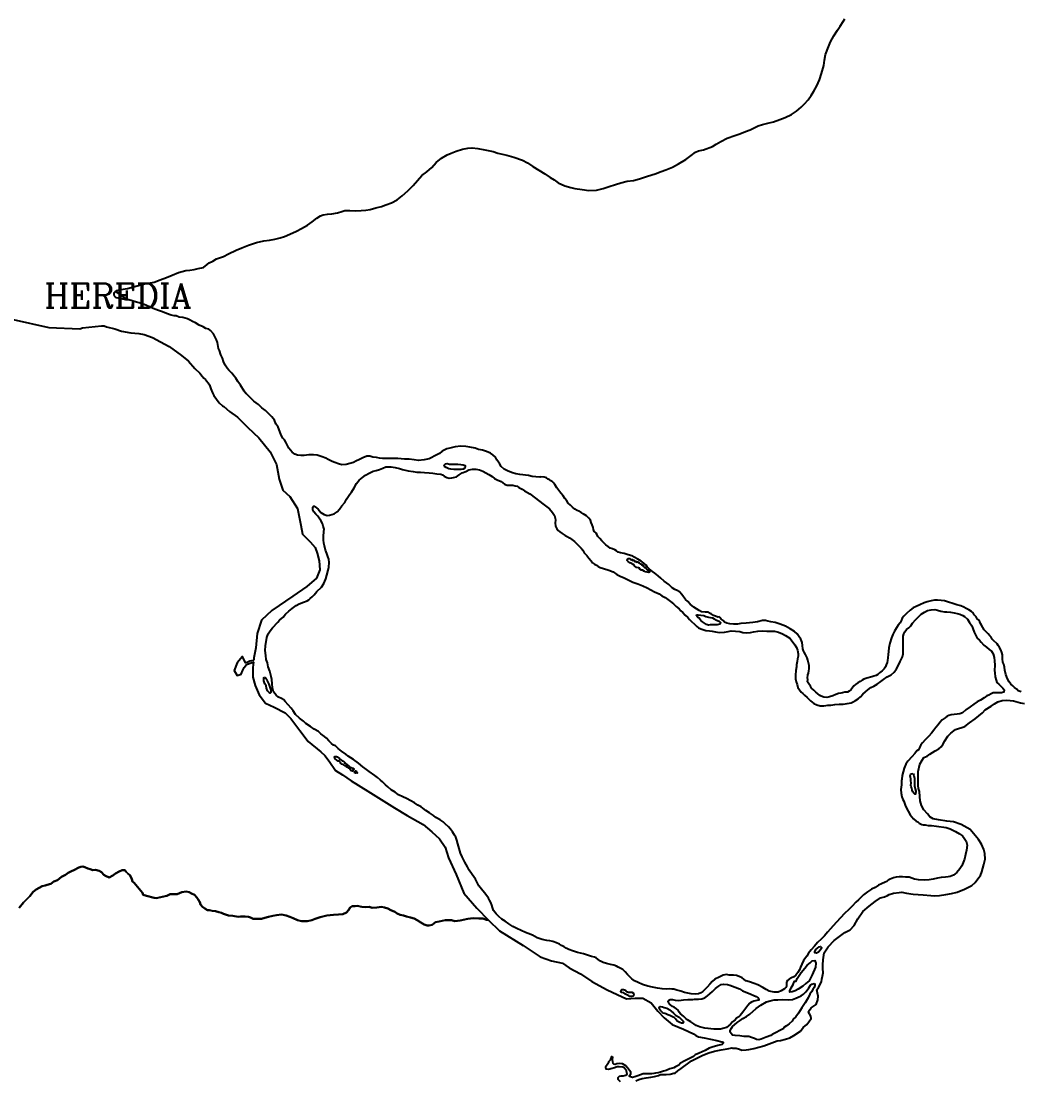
# Model space of a CAD drawing. Extents: x 283583 to 658922, y 889284 to 1241133.
# Drawn here: x 524880 to 539245, y 1180037 to 1195258 of the extents above; entities that cross this region are included whole.
import ezdxf
from ezdxf.enums import TextEntityAlignment as Align

# ---------------------------------------------------------------- set-up
doc = ezdxf.new("R2010")
doc.units = 0
doc.header["$MEASUREMENT"] = 0
for name, color, linetype in [('HEREDIA', 7, 'Continuous'), ('LIMON', 7, 'Continuous'), ('NPROVINCIA', 40, 'Continuous')]:
    doc.layers.add(name, color=color, linetype=linetype)
doc.styles.add('COMPLEX', font='COMPLEX', dxfattribs={"height": 0.2})

msp = doc.modelspace()

# ---------------------------------------------------------------- linework, layer by layer
at = {"layer": 'HEREDIA', "color": 241}
msp.add_lwpolyline([(526403, 1191256), (526386, 1191256), (526340, 1191263), (526297, 1191273), (526252, 1191283), (526235, 1191296), (526222, 1191309), (526216, 1191328), (526216, 1191345), (526219, 1191362), (526233, 1191372), (526240, 1191373)], close=True, dxfattribs=at)
msp.add_lwpolyline([(524766, 1190972), (525280, 1190856), (525721, 1190839), (525760, 1190851), (526034, 1190884), (526072, 1190882), (526104, 1190868), (526225, 1190839), (526324, 1190805), (526454, 1190783), (526571, 1190770), (526646, 1190757), (526767, 1190714), (526881, 1190652), (527008, 1190587), (527186, 1190456), (527285, 1190374), (527377, 1190270), (527448, 1190201), (527481, 1190159), (527503, 1190131), (527527, 1190111), (527545, 1190092), (527566, 1190064), (527585, 1190035), (527605, 1189979), (527629, 1189919), (527650, 1189881), (527686, 1189829), (527725, 1189774), (527771, 1189734), (527792, 1189724), (527872, 1189651), (527991, 1189569), (528137, 1189422), (528293, 1189275), (528458, 1189073), (528549, 1188890), (528586, 1188679), (528640, 1188523), (528741, 1188431), (528851, 1188257), (528897, 1188019), (528924, 1187890), (529034, 1187780), (529107, 1187697), (529135, 1187615), (529162, 1187505), (529171, 1187377), (529125, 1187257), (528987, 1187138), (528786, 1187001), (528483, 1186791), (528336, 1186653), (528272, 1186461), (528253, 1186259), (528225, 1186112), (528222, 1186083), (528212, 1186075), (528168, 1186065), (528127, 1186047), (528105, 1186041), (528063, 1186131), (527984, 1186040), (527941, 1185932), (527983, 1185860), (528042, 1185879), (528066, 1185938), (528086, 1185973), (528119, 1186018), (528200, 1186047), (528217, 1186051), (528207, 1185975), (528207, 1185837), (528243, 1185718), (528298, 1185581), (528390, 1185461), (528518, 1185406), (528674, 1185324), (528756, 1185241), (528884, 1185067), (529003, 1184911), (529187, 1184764), (529245, 1184710), (529306, 1184627), (529395, 1184493), (529498, 1184434), (529624, 1184345), (529862, 1184196), (530247, 1183958), (530425, 1183847), (530655, 1183720), (530781, 1183616), (530893, 1183512), (530974, 1183393), (531019, 1183238), (531130, 1183000), (531241, 1182733), (531426, 1182517), (531597, 1182346), (531569, 1182351), (531516, 1182370), (531457, 1182370), (531374, 1182373), (531299, 1182366), (531187, 1182341), (531112, 1182331), (531066, 1182344), (531024, 1182343), (530973, 1182344), (530887, 1182327), (530832, 1182315), (530786, 1182278), (530741, 1182268), (530713, 1182268), (530671, 1182283), (530624, 1182312), (530570, 1182345), (530528, 1182370), (530477, 1182382), (530419, 1182398), (530373, 1182413), (530325, 1182423), (530282, 1182442), (530252, 1182463), (530194, 1182489), (530147, 1182513), (530102, 1182528), (530060, 1182535), (529990, 1182525), (529925, 1182520), (529881, 1182534), (529828, 1182533), (529777, 1182538), (529710, 1182549), (529679, 1182546), (529637, 1182546), (529608, 1182525), (529582, 1182488), (529556, 1182456), (529503, 1182431), (529442, 1182426), (529370, 1182420), (529271, 1182414), (529176, 1182390), (529106, 1182365), (529059, 1182347), (528997, 1182330), (528910, 1182331), (528853, 1182347), (528788, 1182374), (528740, 1182395), (528687, 1182413), (528620, 1182424), (528549, 1182416), (528497, 1182406), (528436, 1182393), (528382, 1182377), (528335, 1182365), (528277, 1182365), (528215, 1182365), (528176, 1182382), (528147, 1182393), (528097, 1182396), (528031, 1182396), (527997, 1182394), (527921, 1182406), (527861, 1182413), (527789, 1182438), (527761, 1182452), (527721, 1182460), (527675, 1182474), (527625, 1182480), (527588, 1182486), (527560, 1182487), (527518, 1182513), (527485, 1182537), (527457, 1182569), (527447, 1182604), (527426, 1182641), (527405, 1182668), (527370, 1182707), (527327, 1182730), (527292, 1182748), (527250, 1182758), (527191, 1182746), (527121, 1182717), (527075, 1182717), (527020, 1182717), (526974, 1182696), (526822, 1182660), (526789, 1182665), (526683, 1182694), (526633, 1182710), (526624, 1182738), (526503, 1182880), (526482, 1182902), (526471, 1182932), (526454, 1182965), (526441, 1182992), (526417, 1183010), (526388, 1183041), (526371, 1183062), (526330, 1183064), (526289, 1183045), (526237, 1183013), (526198, 1182988), (526146, 1182957), (526092, 1182981), (526070, 1182998), (526035, 1183035), (526003, 1183055), (525950, 1183067), (525908, 1183063), (525874, 1183075), (525837, 1183087), (525794, 1183106), (525766, 1183116), (525738, 1183113), (525711, 1183101), (525636, 1183065), (525602, 1183047), (525557, 1183025), (525515, 1182998), (525462, 1182966), (525402, 1182921), (525349, 1182898), (525307, 1182868), (525255, 1182852), (525225, 1182845), (525184, 1182833), (525141, 1182811), (525096, 1182787), (525053, 1182752), (525005, 1182691), (524915, 1182600), (524853, 1182521)], dxfattribs=at)
at = {"layer": 'LIMON', "color": 241}
for points in [[(539249, 1185625), (539209, 1185641), (539186, 1185662), (539156, 1185686), (539130, 1185712), (539102, 1185733), (539078, 1185768), (539055, 1185810), (539031, 1185876), (539017, 1185937), (539010, 1185979), (538999, 1186024), (538992, 1186031), (538987, 1186057), (538982, 1186092), (538982, 1186158), (538973, 1186191), (538959, 1186228), (538940, 1186261), (538921, 1186289), (538907, 1186315), (538851, 1186362), (538832, 1186383), (538818, 1186409), (538800, 1186430), (538776, 1186456), (538762, 1186473), (538717, 1186517), (538699, 1186548), (538680, 1186581), (538664, 1186604), (538654, 1186628), (538635, 1186660), (538619, 1186672), (538603, 1186700), (538577, 1186731), (538560, 1186759), (538537, 1186780), (538497, 1186801), (538462, 1186820), (538424, 1186841), (538382, 1186858), (538326, 1186874), (538150, 1186933), (538101, 1186938), (538047, 1186943), (538004, 1186940), (537955, 1186933), (537899, 1186917), (537856, 1186903), (537795, 1186873), (537739, 1186852), (537700, 1186829), (537653, 1186796), (537604, 1186752), (537564, 1186712), (537541, 1186682), (537524, 1186646), (537512, 1186618), (537482, 1186583), (537458, 1186543), (537430, 1186496), (537404, 1186449), (537385, 1186400), (537363, 1186326), (537349, 1186258), (537344, 1186204), (537337, 1186159), (537335, 1186115), (537327, 1186075), (537324, 1186046), (537312, 1186013), (537300, 1185985), (537282, 1185954), (537253, 1185924), (537232, 1185912), (537213, 1185896), (537192, 1185874), (537166, 1185860), (537134, 1185849), (537105, 1185839), (537030, 1185821), (536988, 1185807), (536966, 1185794), (536938, 1185775), (536902, 1185754), (536869, 1185728), (536844, 1185709), (536806, 1185658), (536780, 1185632), (536754, 1185620), (536717, 1185618), (536684, 1185609), (536660, 1185606), (536625, 1185602), (536585, 1185585), (536543, 1185569), (536498, 1185555), (536458, 1185545), (536414, 1185550), (536376, 1185562), (536355, 1185574), (536325, 1185600), (536301, 1185621), (536271, 1185649), (536238, 1185679), (536224, 1185705), (536200, 1185738), (536182, 1185769), (536183, 1185800), (536182, 1185820), (536186, 1185867), (536194, 1185895), (536198, 1185928), (536203, 1185956), (536203, 1186001), (536196, 1186039), (536184, 1186079), (536173, 1186114), (536152, 1186163), (536133, 1186194), (536123, 1186212), (536112, 1186241), (536109, 1186290), (536102, 1186332), (536084, 1186379), (536060, 1186417), (536032, 1186457), (535992, 1186492), (535929, 1186532), (535863, 1186569), (535788, 1186598), (535713, 1186619), (535654, 1186631), (535612, 1186642), (535575, 1186650), (535535, 1186647), (535460, 1186631), (535394, 1186622), (535298, 1186612), (535224, 1186606), (535172, 1186599), (535118, 1186597), (535066, 1186602), (535022, 1186609), (534987, 1186623), (534966, 1186647), (534940, 1186668), (534919, 1186694), (534909, 1186703), (534893, 1186698), (534858, 1186710), (534827, 1186722), (534794, 1186743), (534783, 1186752), (534747, 1186767), (534707, 1186771), (534658, 1186776), (534625, 1186795), (534583, 1186816), (534546, 1186840), (534494, 1186884), (534461, 1186922), (534426, 1186952), (534398, 1186990), (534374, 1187023), (534339, 1187063), (534309, 1187082), (534275, 1187095), (534237, 1187120), (534186, 1187165), (534120, 1187214), (534071, 1187257), (534036, 1187290), (533984, 1187330), (533953, 1187353), (533907, 1187386), (533874, 1187419), (533860, 1187442), (533827, 1187471), (533789, 1187501), (533742, 1187532), (533691, 1187560), (533653, 1187576), (533602, 1187593), (533543, 1187612), (533494, 1187623), (533461, 1187633), (533433, 1187649), (533409, 1187663), (533379, 1187678), (533346, 1187687), (533317, 1187712), (533281, 1187737), (533249, 1187770), (533225, 1187796), (533195, 1187827), (533169, 1187855), (533155, 1187881), (533143, 1187904), (533127, 1187918), (533113, 1187930), (533106, 1187956), (533099, 1187986), (533085, 1188024), (533073, 1188057), (533063, 1188090), (533038, 1188120), (533005, 1188151), (532981, 1188165), (532956, 1188181), (532927, 1188203), (532895, 1188219), (532869, 1188231), (532838, 1188250), (532801, 1188276), (532773, 1188308), (532740, 1188334), (532721, 1188367), (532693, 1188400), (532667, 1188438), (532634, 1188480), (532606, 1188515), (532576, 1188553), (532548, 1188602), (532524, 1188630), (532510, 1188647), (532484, 1188658), (532473, 1188668), (532453, 1188681), (532429, 1188697), (532394, 1188707), (532342, 1188711), (532338, 1188709), (532336, 1188710), (532275, 1188713), (532225, 1188718), (532172, 1188731), (532045, 1188747), (531987, 1188755), (531924, 1188774), (531871, 1188798), (531821, 1188824), (531778, 1188862), (531760, 1188893), (531739, 1188922), (531717, 1188957), (531696, 1188994), (531657, 1189028), (531625, 1189055), (531569, 1189079), (531511, 1189095), (531453, 1189108), (531403, 1189124), (531329, 1189137), (531271, 1189148), (531199, 1189153), (531117, 1189143), (531040, 1189127), (530995, 1189114), (530931, 1189083), (530891, 1189049), (530817, 1189012), (530780, 1188991), (530743, 1188972), (530671, 1188957), (530589, 1188949), (530526, 1188959), (530454, 1188965), (530388, 1188967), (530295, 1188978), (530071, 1188978), (530031, 1188981), (529986, 1188989), (529933, 1188997), (529891, 1189010), (529846, 1189008), (529790, 1188984), (529742, 1188963), (529690, 1188936), (529654, 1188917), (529548, 1188890), (529490, 1188885), (529442, 1188898), (529389, 1188917), (529350, 1188935), (529294, 1188962), (529260, 1188981), (529207, 1188999), (529135, 1189023), (529082, 1189028), (529016, 1189028), (528948, 1189018), (528900, 1189018), (528850, 1189023), (528813, 1189037), (528776, 1189066), (528728, 1189127), (528702, 1189174), (528681, 1189209), (528665, 1189243), (528641, 1189267), (528617, 1189312), (528596, 1189362), (528575, 1189426), (528542, 1189475), (528521, 1189528), (528481, 1189573), (528434, 1189623), (528391, 1189668), (528338, 1189702), (528291, 1189750), (528225, 1189798), (528188, 1189832), (528148, 1189877), (528119, 1189906), (528109, 1189912), (528085, 1189946), (528032, 1190031), (527995, 1190084), (527964, 1190129), (527943, 1190158), (527908, 1190200), (527884, 1190224), (527863, 1190243), (527840, 1190272), (527810, 1190319), (527787, 1190370), (527771, 1190417), (527750, 1190465), (527729, 1190526), (527716, 1190558), (527700, 1190642), (527689, 1190679), (527665, 1190730), (527642, 1190769), (527600, 1190816), (527576, 1190835), (527532, 1190846), (527495, 1190867), (527439, 1190890), (527387, 1190926), (527341, 1190945), (527309, 1190965), (527270, 1190981), (527204, 1191001), (527149, 1191008), (527106, 1191024), (527077, 1191024), (527038, 1191034), (526969, 1191057), (526911, 1191083), (526868, 1191099), (526800, 1191122), (526650, 1191188), (526575, 1191211), (526536, 1191224), (526425, 1191256), (526403, 1191256), (526240, 1191373), (526233, 1191372), (526255, 1191388), (526311, 1191404), (526406, 1191419), (526493, 1191443), (526673, 1191488), (526790, 1191509), (526877, 1191541), (526967, 1191578), (527052, 1191612), (527139, 1191646), (527248, 1191678), (527304, 1191682), (527365, 1191690), (527424, 1191705), (527498, 1191721), (527553, 1191764), (527580, 1191785), (527635, 1191811), (527688, 1191843), (527786, 1191880), (527860, 1191914), (527969, 1191967), (528051, 1192004), (528149, 1192041), (528260, 1192078), (528368, 1192101), (528448, 1192114), (528525, 1192128), (528604, 1192146), (528664, 1192166), (528743, 1192200), (528838, 1192242), (528907, 1192279), (528994, 1192330), (529063, 1192377), (529127, 1192427), (529182, 1192464), (529222, 1192477), (529280, 1192488), (529346, 1192491), (529428, 1192504), (529489, 1192525), (529529, 1192541), (529603, 1192541), (529680, 1192535), (529767, 1192540), (529833, 1192546), (529897, 1192553), (529976, 1192575), (530060, 1192597), (530120, 1192618), (530200, 1192647), (530285, 1192692), (530353, 1192750), (530438, 1192819), (530512, 1192898), (530576, 1192972), (530639, 1193041), (530708, 1193096), (530780, 1193157), (530846, 1193226), (530920, 1193289), (531000, 1193337), (531058, 1193361), (531132, 1193390), (531224, 1193419), (531301, 1193432), (531362, 1193440), (531443, 1193430), (531541, 1193412), (531662, 1193385), (531731, 1193364), (531858, 1193332), (531961, 1193305), (532083, 1193263), (532157, 1193223), (532231, 1193170), (532321, 1193117), (532405, 1193067), (532482, 1193014), (532540, 1192977), (532598, 1192937), (532691, 1192895), (532777, 1192867), (532838, 1192856), (532941, 1192840), (533036, 1192827), (533150, 1192832), (533243, 1192853), (533330, 1192882), (533420, 1192914), (533497, 1192935), (533589, 1192958), (533679, 1192972), (533764, 1192995), (533880, 1193030), (533991, 1193066), (534079, 1193101), (534142, 1193122), (534242, 1193160), (534324, 1193210), (534430, 1193271), (534506, 1193327), (534570, 1193377), (534612, 1193395), (534686, 1193411), (534813, 1193459), (534869, 1193493), (534935, 1193532), (535025, 1193580), (535136, 1193617), (535205, 1193638), (535287, 1193672), (535356, 1193699), (535414, 1193725), (535470, 1193757), (535532, 1193774), (535611, 1193792), (535693, 1193813), (535783, 1193845), (535857, 1193874), (535950, 1193916), (536024, 1193967), (536088, 1194022), (536138, 1194070), (536191, 1194128), (536233, 1194191), (536271, 1194255), (536313, 1194331), (536350, 1194416), (536382, 1194506), (536416, 1194620), (536426, 1194700), (536439, 1194780), (536482, 1194888), (536511, 1194960), (536558, 1195047), (536609, 1195129), (536651, 1195187), (536694, 1195256), (536716, 1195294)], [(533712, 1180037), (533756, 1180055), (533805, 1180068), (533860, 1180080), (533929, 1180088), (533979, 1180100), (534037, 1180114), (534067, 1180130), (534150, 1180130), (534206, 1180133), (534257, 1180146), (534278, 1180146), (534317, 1180179), (534366, 1180216), (534405, 1180244), (534455, 1180283), (534515, 1180322), (534601, 1180367), (534676, 1180404), (534763, 1180438), (534843, 1180465), (534939, 1180483), (535024, 1180495), (535072, 1180508), (535094, 1180513), (535106, 1180508), (535153, 1180507), (535201, 1180491), (535238, 1180475), (535296, 1180480), (535335, 1180487), (535410, 1180499), (535550, 1180538), (535629, 1180567), (535743, 1180613), (535791, 1180617), (535862, 1180636), (535926, 1180654), (535981, 1180687), (536079, 1180750), (536119, 1180802), (536170, 1180847), (536201, 1180884), (536233, 1180934), (536228, 1180964), (536207, 1180998), (536196, 1181021), (536207, 1181054), (536234, 1181084), (536304, 1181135), (536328, 1181199), (536331, 1181252), (536321, 1181297), (536315, 1181342), (536337, 1181377), (536379, 1181461), (536388, 1181496), (536395, 1181540), (536405, 1181586), (536398, 1181651), (536400, 1181704), (536403, 1181776), (536419, 1181876), (536479, 1181963), (536561, 1182052), (536639, 1182111), (536716, 1182168), (536791, 1182207), (536851, 1182267), (536903, 1182363), (536977, 1182467), (537068, 1182547), (537153, 1182614), (537230, 1182664), (537288, 1182682), (537330, 1182699), (537351, 1182714), (537415, 1182734), (537496, 1182742), (537537, 1182748), (537600, 1182734), (537696, 1182718), (537840, 1182709), (537953, 1182701), (538007, 1182695), (538076, 1182697), (538166, 1182713), (538248, 1182729), (538330, 1182747), (538434, 1182789), (538539, 1182842), (538587, 1182885), (538642, 1182957), (538664, 1182985), (538685, 1183041), (538712, 1183144), (538731, 1183222), (538730, 1183300), (538714, 1183361), (538680, 1183437), (538635, 1183502), (538515, 1183647), (538387, 1183719), (538276, 1183758), (538183, 1183769), (538064, 1183785), (537987, 1183798), (537937, 1183830), (537906, 1183872), (537853, 1183930), (537818, 1183992), (537797, 1184057), (537795, 1184121), (537789, 1184195), (537776, 1184235), (537768, 1184280), (537771, 1184325), (537771, 1184388), (537770, 1184481), (537792, 1184584), (537827, 1184642), (537851, 1184682), (537901, 1184700), (537939, 1184730), (538012, 1184779), (538068, 1184806), (538099, 1184834), (538126, 1184867), (538155, 1184922), (538195, 1184986), (538240, 1185033), (538308, 1185082), (538439, 1185126), (538507, 1185178), (538589, 1185239), (538693, 1185322), (538735, 1185366), (538817, 1185419), (538867, 1185451), (538915, 1185480), (538976, 1185498), (539042, 1185503), (539140, 1185493), (539240, 1185465), (539296, 1185455)], [(524853, 1182521), (524915, 1182600), (525005, 1182691), (525053, 1182752), (525096, 1182787), (525141, 1182811), (525184, 1182833), (525225, 1182845), (525255, 1182852), (525307, 1182868), (525349, 1182898), (525402, 1182921), (525462, 1182966), (525515, 1182998), (525557, 1183025), (525602, 1183047), (525636, 1183065), (525711, 1183101), (525738, 1183113), (525766, 1183116), (525794, 1183106), (525837, 1183087), (525874, 1183075), (525908, 1183063), (525950, 1183067), (526003, 1183055), (526035, 1183035), (526070, 1182998), (526092, 1182981), (526146, 1182957), (526198, 1182988), (526237, 1183013), (526289, 1183045), (526330, 1183064), (526371, 1183062), (526388, 1183041), (526417, 1183010), (526441, 1182992), (526454, 1182965), (526471, 1182932), (526482, 1182902), (526503, 1182880), (526624, 1182738), (526633, 1182710), (526683, 1182694), (526789, 1182665), (526822, 1182660), (526974, 1182696), (527020, 1182717), (527075, 1182717), (527121, 1182717), (527191, 1182746), (527250, 1182758), (527292, 1182748), (527327, 1182730), (527370, 1182707), (527405, 1182668), (527426, 1182641), (527447, 1182604), (527457, 1182569), (527485, 1182537), (527518, 1182513), (527560, 1182487), (527588, 1182486), (527625, 1182480), (527675, 1182474), (527721, 1182460), (527761, 1182452), (527789, 1182438), (527861, 1182413), (527921, 1182406), (527997, 1182394), (528031, 1182396), (528097, 1182396), (528147, 1182393), (528176, 1182382), (528215, 1182365), (528277, 1182365), (528335, 1182365), (528382, 1182377), (528436, 1182393), (528497, 1182406), (528549, 1182416), (528620, 1182424), (528687, 1182413), (528740, 1182395), (528788, 1182374), (528853, 1182347), (528910, 1182331), (528997, 1182330), (529059, 1182347), (529106, 1182365), (529176, 1182390), (529271, 1182414), (529370, 1182420), (529442, 1182426), (529503, 1182431), (529556, 1182456), (529582, 1182488), (529608, 1182525), (529637, 1182546), (529679, 1182546), (529710, 1182549), (529777, 1182538), (529828, 1182533), (529881, 1182534), (529925, 1182520), (529990, 1182525), (530060, 1182535), (530102, 1182528), (530147, 1182513), (530194, 1182489), (530252, 1182463), (530282, 1182442), (530325, 1182423), (530373, 1182413), (530419, 1182398), (530477, 1182382), (530528, 1182370), (530570, 1182345), (530624, 1182312), (530671, 1182283), (530713, 1182268), (530741, 1182268), (530786, 1182278), (530832, 1182315), (530887, 1182327), (530973, 1182344), (531024, 1182343), (531066, 1182344), (531112, 1182331), (531187, 1182341), (531299, 1182366), (531374, 1182373), (531457, 1182370), (531516, 1182370), (531569, 1182351), (531597, 1182346), (531752, 1182190), (532093, 1181982), (532338, 1181819), (532501, 1181759), (532657, 1181729), (532754, 1181662), (532917, 1181573), (533080, 1181462), (533302, 1181343), (533443, 1181276), (533577, 1181216), (533703, 1181224), (533814, 1181224), (533933, 1181157), (534029, 1181038), (534118, 1180941), (534237, 1180845), (534400, 1180778), (534541, 1180711), (534573, 1180686), (534614, 1180669), (534696, 1180653), (534875, 1180614), (534949, 1180599), (534949, 1180598), (534952, 1180598), (534968, 1180592), (534970, 1180577), (534954, 1180561), (534889, 1180543), (534808, 1180520), (534767, 1180507), (534709, 1180474), (534664, 1180454), (534621, 1180434), (534566, 1180409), (534541, 1180384), (534467, 1180347), (534406, 1180318), (534356, 1180292), (534329, 1180261), (534284, 1180236), (534257, 1180222), (534200, 1180207), (534148, 1180186), (534112, 1180176), (534066, 1180160), (534033, 1180152), (533996, 1180145), (533971, 1180140), (533943, 1180138), (533883, 1180139), (533858, 1180138), (533819, 1180137), (533781, 1180121), (533740, 1180111), (533698, 1180092), (533663, 1180087), (533637, 1180096), (533622, 1180101), (533623, 1180115), (533639, 1180136), (533641, 1180160), (533621, 1180185), (533592, 1180223), (533567, 1180250), (533544, 1180268), (533520, 1180282), (533478, 1180286), (533438, 1180283), (533416, 1180272), (533397, 1180278), (533387, 1180288), (533378, 1180345), (533382, 1180377), (533368, 1180385), (533354, 1180364), (533345, 1180336), (533322, 1180311), (533319, 1180294), (533302, 1180266), (533285, 1180247), (533277, 1180234), (533282, 1180209), (533319, 1180204), (533371, 1180217), (533408, 1180226), (533445, 1180243), (533473, 1180243), (533526, 1180237), (533547, 1180230), (533569, 1180199), (533577, 1180161), (533582, 1180128), (533563, 1180112), (533530, 1180103), (533496, 1180103), (533471, 1180098), (533455, 1180082), (533455, 1180059), (533486, 1180029)]]:
    msp.add_lwpolyline(points, dxfattribs=at)
for points in [[(536959, 1182685), (536911, 1182639), (536874, 1182602), (536821, 1182546), (536773, 1182499), (536709, 1182441), (536654, 1182380), (536596, 1182316), (536548, 1182264), (536509, 1182220), (536467, 1182172), (536422, 1182120), (536374, 1182072), (536324, 1182024), (536282, 1181969), (536231, 1181919), (536194, 1181871), (536168, 1181826), (536123, 1181765), (536096, 1181715), (536080, 1181670), (536064, 1181630), (536041, 1181593), (536011, 1181556), (535982, 1181530), (535948, 1181514), (535916, 1181498), (535890, 1181480), (535879, 1181453), (535879, 1181398), (535868, 1181377), (535851, 1181359), (535803, 1181330), (535758, 1181312), (535703, 1181309), (535631, 1181325), (535587, 1181349), (535538, 1181377), (535464, 1181414), (535413, 1181435), (535347, 1181457), (535292, 1181475), (535263, 1181496), (535239, 1181515), (535199, 1181536), (535159, 1181549), (535114, 1181557), (535054, 1181557), (535014, 1181563), (534966, 1181555), (534911, 1181528), (534850, 1181499), (534810, 1181465), (534776, 1181425), (534739, 1181383), (534675, 1181320), (534649, 1181299), (534612, 1181285), (534567, 1181283), (534506, 1181285), (534413, 1181304), (534358, 1181325), (534302, 1181339), (534257, 1181355), (534228, 1181355), (534194, 1181357), (534150, 1181353), (534089, 1181359), (534023, 1181369), (533952, 1181383), (533885, 1181399), (533809, 1181420), (533748, 1181449), (533695, 1181473), (533655, 1181502), (533616, 1181539), (533592, 1181566), (533558, 1181603), (533528, 1181634), (533460, 1181669), (533435, 1181683), (533395, 1181697), (533350, 1181707), (533292, 1181721), (533244, 1181739), (533207, 1181758), (533173, 1181782), (533144, 1181803), (533117, 1181811), (533078, 1181824), (533017, 1181843), (532959, 1181859), (532874, 1181880), (532805, 1181904), (532752, 1181925), (532710, 1181941), (532684, 1181962), (532646, 1181983), (532615, 1182002), (532575, 1182020), (532522, 1182039), (532475, 1182047), (532434, 1182051), (532367, 1182067), (532293, 1182093), (532230, 1182128), (532166, 1182154), (532129, 1182168), (532063, 1182194), (532003, 1182223), (531947, 1182255), (531886, 1182292), (531836, 1182329), (531786, 1182361), (531746, 1182396), (531706, 1182435), (531669, 1182483), (531654, 1182525), (531643, 1182560), (531630, 1182597), (531611, 1182634), (531597, 1182659), (531573, 1182696), (531539, 1182738), (531496, 1182789), (531459, 1182839), (531436, 1182876), (531409, 1182932), (531362, 1183001), (531319, 1183061), (531292, 1183113), (531255, 1183177), (531215, 1183253), (531191, 1183309), (531173, 1183375), (531157, 1183441), (531141, 1183492), (531126, 1183536), (531107, 1183568), (531078, 1183613), (531049, 1183653), (531020, 1183687), (530972, 1183727), (530943, 1183756), (530900, 1183784), (530839, 1183819), (530804, 1183850), (530749, 1183885), (530696, 1183919), (530651, 1183954), (530627, 1183972), (530582, 1183999), (530532, 1184028), (530479, 1184057), (530418, 1184091), (530363, 1184118), (530302, 1184147), (530254, 1184182), (530196, 1184216), (530151, 1184261), (530114, 1184290), (530072, 1184330), (530042, 1184358), (530002, 1184392), (529960, 1184424), (529880, 1184482), (529843, 1184511), (529791, 1184549), (529727, 1184599), (529656, 1184652), (529579, 1184702), (529547, 1184731), (529481, 1184771), (529434, 1184811), (529399, 1184848), (529368, 1184859), (529341, 1184882), (529301, 1184922), (529270, 1184959), (529239, 1184984), (529186, 1185021), (529155, 1185053), (529091, 1185088), (529036, 1185125), (528972, 1185172), (528938, 1185202), (528882, 1185247), (528824, 1185297), (528790, 1185350), (528762, 1185388), (528717, 1185436), (528675, 1185484), (528654, 1185510), (528622, 1185529), (528577, 1185550), (528545, 1185576), (528508, 1185624), (528490, 1185680), (528485, 1185738), (528482, 1185801), (528474, 1185846), (528461, 1185881), (528452, 1185922), (528431, 1185985), (528420, 1186041), (528402, 1186091), (528394, 1186147), (528386, 1186218), (528391, 1186284), (528409, 1186405), (528430, 1186457), (528456, 1186502), (528491, 1186545), (528570, 1186624), (528592, 1186656), (528645, 1186698), (528679, 1186738), (528727, 1186783), (528774, 1186820), (528830, 1186864), (528875, 1186891), (528936, 1186915), (528989, 1186930), (529015, 1186944), (529034, 1186965), (529063, 1186991), (529091, 1187019), (529128, 1187064), (529194, 1187130), (529231, 1187183), (529258, 1187246), (529271, 1187299), (529292, 1187371), (529299, 1187417), (529307, 1187483), (529302, 1187528), (529288, 1187568), (529272, 1187610), (529254, 1187658), (529241, 1187721), (529230, 1187761), (529224, 1187810), (529226, 1187858), (529229, 1187926), (529232, 1187963), (529221, 1188006), (529208, 1188045), (529187, 1188088), (529161, 1188117), (529145, 1188146), (529116, 1188175), (529087, 1188210), (529073, 1188239), (529071, 1188278), (529079, 1188292), (529092, 1188294), (529105, 1188284), (529124, 1188270), (529150, 1188249), (529169, 1188225), (529187, 1188199), (529232, 1188172), (529277, 1188159), (529313, 1188163), (529379, 1188181), (529419, 1188208), (529456, 1188250), (529490, 1188295), (529530, 1188345), (529554, 1188390), (529604, 1188464), (529625, 1188491), (529665, 1188557), (529699, 1188618), (529737, 1188663), (529784, 1188705), (529829, 1188739), (529882, 1188768), (529940, 1188795), (529983, 1188805), (530029, 1188817), (530077, 1188838), (530122, 1188857), (530156, 1188859), (530198, 1188859), (530254, 1188849), (530315, 1188833), (530362, 1188817), (530442, 1188801), (530511, 1188790), (530566, 1188782), (530619, 1188779), (530675, 1188774), (530741, 1188769), (530794, 1188766), (530854, 1188758), (530910, 1188753), (530936, 1188742), (530960, 1188724), (530997, 1188702), (531032, 1188694), (531069, 1188697), (531095, 1188702), (531136, 1188714), (531176, 1188743), (531218, 1188772), (531269, 1188788), (531314, 1188814), (531364, 1188825), (531414, 1188822), (531464, 1188812), (531515, 1188793), (531557, 1188772), (531599, 1188748), (531649, 1188716), (531684, 1188690), (531718, 1188671), (531776, 1188645), (531827, 1188610), (531866, 1188594), (531909, 1188592), (531943, 1188594), (531977, 1188586), (532009, 1188578), (532033, 1188560), (532078, 1188536), (532111, 1188513), (532188, 1188468), (532270, 1188407), (532378, 1188325), (532470, 1188251), (532515, 1188201), (532542, 1188158), (532555, 1188121), (532560, 1188090), (532555, 1188053), (532560, 1188002), (532579, 1187965), (532597, 1187941), (532621, 1187923), (532655, 1187899), (532698, 1187872), (532724, 1187854), (532758, 1187838), (532793, 1187814), (532832, 1187785), (532864, 1187751), (532896, 1187721), (532928, 1187687), (532949, 1187661), (532972, 1187623), (533007, 1187581), (533036, 1187547), (533070, 1187507), (533091, 1187480), (533120, 1187457), (533150, 1187443), (533173, 1187425), (533201, 1187413), (533249, 1187397), (533323, 1187370), (533386, 1187347), (533442, 1187312), (533495, 1187283), (533537, 1187267), (533611, 1187230), (533672, 1187198), (533741, 1187177), (533815, 1187148), (533878, 1187119), (533928, 1187092), (533983, 1187062), (534046, 1187032), (534088, 1187006), (534136, 1186979), (534210, 1186924), (534252, 1186889), (534292, 1186852), (534337, 1186815), (534358, 1186789), (534390, 1186762), (534421, 1186725), (534458, 1186693), (534482, 1186664), (534514, 1186635), (534554, 1186598), (534591, 1186564), (534612, 1186545), (534649, 1186532), (534720, 1186508), (534773, 1186500), (534809, 1186496), (534856, 1186485), (534915, 1186477), (534986, 1186480), (535039, 1186490), (535083, 1186502), (535146, 1186497), (535207, 1186489), (535249, 1186478), (535307, 1186473), (535360, 1186478), (535405, 1186486), (535464, 1186496), (535527, 1186499), (535596, 1186496), (535707, 1186496), (535765, 1186483), (535821, 1186459), (535863, 1186435), (535924, 1186395), (535961, 1186353), (536000, 1186298), (536022, 1186263), (536035, 1186223), (536045, 1186170), (536045, 1186136), (536037, 1186099), (536032, 1186059), (536024, 1186014), (536021, 1185983), (536013, 1185930), (536005, 1185866), (536008, 1185811), (536016, 1185766), (536029, 1185729), (536042, 1185686), (536063, 1185652), (536090, 1185620), (536113, 1185599), (536137, 1185575), (536174, 1185541), (536222, 1185496), (536269, 1185459), (536312, 1185437), (536362, 1185424), (536415, 1185424), (536470, 1185432), (536514, 1185433), (536572, 1185444), (536633, 1185446), (536694, 1185446), (536750, 1185457), (536808, 1185467), (536834, 1185483), (536871, 1185502), (536906, 1185525), (536943, 1185554), (536975, 1185589), (537014, 1185623), (537049, 1185652), (537091, 1185687), (537131, 1185708), (537181, 1185737), (537234, 1185774), (537272, 1185804), (537325, 1185841), (537381, 1185870), (537426, 1185907), (537458, 1185955), (537484, 1186000), (537513, 1186060), (537543, 1186129), (537553, 1186169), (537553, 1186219), (537556, 1186288), (537556, 1186365), (537555, 1186422), (537565, 1186456), (537579, 1186488), (537603, 1186519), (537637, 1186543), (537663, 1186575), (537690, 1186612), (537730, 1186657), (537814, 1186741), (537859, 1186768), (537904, 1186792), (537955, 1186802), (538008, 1186805), (538047, 1186799), (538098, 1186783), (538148, 1186775), (538182, 1186775), (538233, 1186767), (538285, 1186759), (538330, 1186751), (538370, 1186738), (538410, 1186722), (538436, 1186706), (538478, 1186669), (538510, 1186622), (538539, 1186574), (538555, 1186534), (538574, 1186481), (538595, 1186444), (538618, 1186394), (538650, 1186368), (538674, 1186338), (538714, 1186296), (538753, 1186264), (538788, 1186235), (538825, 1186209), (538846, 1186172), (538862, 1186116), (538869, 1186071), (538872, 1186010), (538869, 1185933), (538869, 1185933), (538873, 1185898), (538878, 1185842), (538889, 1185792), (538902, 1185757), (538929, 1185734), (538947, 1185718), (538989, 1185678), (539008, 1185652), (539003, 1185622), (538984, 1185614), (538969, 1185611), (538938, 1185608), (538887, 1185611), (538850, 1185608), (538819, 1185597), (538784, 1185579), (538758, 1185566), (538718, 1185537), (538665, 1185505), (538617, 1185481), (538572, 1185447), (538519, 1185407), (538456, 1185365), (538408, 1185323), (538371, 1185307), (538329, 1185304), (538242, 1185296), (538211, 1185285), (538185, 1185274), (538156, 1185253), (538116, 1185221), (538081, 1185182), (538055, 1185150), (538026, 1185113), (537997, 1185073), (537962, 1185031), (537925, 1184986), (537869, 1184936), (537830, 1184891), (537809, 1184862), (537798, 1184843), (537787, 1184819), (537775, 1184792), (537752, 1184778), (537720, 1184741), (537680, 1184691), (537622, 1184628), (537595, 1184585), (537571, 1184530), (537540, 1184424), (537534, 1184371), (537529, 1184347), (537529, 1184289), (537523, 1184223), (537526, 1184167), (537537, 1184117), (537552, 1184078), (537564, 1184055), (537585, 1183999), (537601, 1183954), (537625, 1183909), (537657, 1183856), (537704, 1183798), (537739, 1183769), (537765, 1183756), (537786, 1183737), (537821, 1183719), (537844, 1183713), (537871, 1183713), (537916, 1183705), (537962, 1183704), (538034, 1183696), (538171, 1183675), (538229, 1183656), (538306, 1183619), (538364, 1183587), (538409, 1183558), (538430, 1183521), (538462, 1183479), (538472, 1183420), (538464, 1183352), (538451, 1183288), (538435, 1183219), (538419, 1183172), (538398, 1183124), (538369, 1183082), (538327, 1183029), (538279, 1182989), (538229, 1182971), (538199, 1182966), (538161, 1182962), (538100, 1182956), (538050, 1182949), (537984, 1182933), (537926, 1182925), (537857, 1182920), (537777, 1182922), (537717, 1182933), (537680, 1182949), (537640, 1182962), (537587, 1182962), (537545, 1182965), (537498, 1182969), (537453, 1182964), (537416, 1182951), (537366, 1182935), (537340, 1182919), (537321, 1182900), (537295, 1182890), (537244, 1182869), (537202, 1182848), (537152, 1182816), (537099, 1182790), (537040, 1182753), (536985, 1182710), (536964, 1182689)], [(531063, 1188896), (531077, 1188895), (531153, 1188895), (531197, 1188890), (531232, 1188884), (531260, 1188875), (531260, 1188858), (531257, 1188838), (531233, 1188823), (531204, 1188818), (531157, 1188817), (531096, 1188818), (531056, 1188821), (531024, 1188830), (530986, 1188846), (530964, 1188863), (530961, 1188881), (530978, 1188899), (531002, 1188903), (531036, 1188896)], [(533633, 1187542), (533634, 1187533), (533644, 1187523), (533665, 1187527), (533666, 1187510), (533685, 1187514), (533693, 1187498), (533712, 1187502), (533723, 1187487), (533736, 1187493), (533759, 1187478), (533775, 1187461), (533789, 1187461), (533801, 1187445), (533813, 1187448), (533817, 1187429), (533834, 1187429), (533838, 1187409), (533842, 1187409), (533855, 1187404), (533863, 1187393), (533875, 1187376), (533887, 1187376), (533896, 1187364), (533908, 1187358), (533908, 1187342), (533900, 1187338), (533845, 1187350), (533839, 1187359), (533823, 1187360), (533814, 1187370), (533796, 1187374), (533772, 1187386), (533764, 1187403), (533753, 1187408), (533724, 1187411), (533693, 1187436), (533686, 1187453), (533673, 1187453), (533653, 1187468), (533628, 1187480), (533604, 1187497), (533584, 1187514), (533591, 1187531), (533608, 1187542)], [(534586, 1186729), (534609, 1186731), (534648, 1186726), (534688, 1186719), (534721, 1186707), (534759, 1186698), (534814, 1186689), (534839, 1186673), (534870, 1186653), (534909, 1186641), (534930, 1186622), (534931, 1186613), (534918, 1186597), (534882, 1186587), (534829, 1186585), (534783, 1186588), (534757, 1186584), (534726, 1186592), (534700, 1186609), (534671, 1186629), (534648, 1186650), (534631, 1186669), (534623, 1186682), (534606, 1186694), (534586, 1186722)], [(528373, 1185837), (528398, 1185820), (528411, 1185802), (528417, 1185784), (528423, 1185765), (528439, 1185736), (528454, 1185694), (528467, 1185649), (528468, 1185617), (528458, 1185607), (528442, 1185616), (528421, 1185640), (528407, 1185678), (528399, 1185711), (528384, 1185739), (528369, 1185783), (528365, 1185821)], [(529422, 1184689), (529455, 1184668), (529455, 1184656), (529470, 1184653), (529495, 1184633), (529512, 1184628), (529528, 1184613), (529535, 1184599), (529565, 1184576), (529583, 1184567), (529614, 1184540), (529624, 1184540), (529644, 1184530), (529660, 1184517), (529660, 1184509), (529648, 1184506), (529648, 1184491), (529643, 1184486), (529623, 1184489), (529622, 1184499), (529609, 1184511), (529599, 1184525), (529582, 1184530), (529573, 1184539), (529560, 1184543), (529554, 1184551), (529535, 1184564), (529519, 1184578), (529503, 1184582), (529484, 1184587), (529474, 1184597), (529471, 1184608), (529464, 1184616), (529451, 1184627), (529437, 1184631), (529414, 1184641), (529392, 1184660), (529384, 1184682), (529389, 1184697), (529413, 1184694)], [(529701, 1184461), (529685, 1184458), (529675, 1184461), (529668, 1184473), (529673, 1184481), (529683, 1184489), (529697, 1184480), (529712, 1184461), (529708, 1184457)], [(537698, 1184450), (537708, 1184424), (537716, 1184379), (537719, 1184331), (537719, 1184276), (537727, 1184231), (537737, 1184199), (537734, 1184157), (537721, 1184154), (537711, 1184162), (537692, 1184188), (537684, 1184212), (537679, 1184239), (537668, 1184260), (537663, 1184284), (537669, 1184315), (537666, 1184350), (537666, 1184376), (537658, 1184395), (537655, 1184419), (537661, 1184437), (537674, 1184448)], [(536346, 1181963), (536366, 1181965), (536372, 1181961), (536384, 1181945), (536368, 1181920), (536336, 1181887), (536307, 1181871), (536285, 1181876), (536284, 1181892), (536299, 1181924)], [(536176, 1181697), (536216, 1181734), (536246, 1181761), (536285, 1181765), (536301, 1181725), (536297, 1181668), (536246, 1181560), (536202, 1181475), (536156, 1181433), (536112, 1181396), (536044, 1181355), (536003, 1181329), (535958, 1181314), (535927, 1181311), (535926, 1181331), (535946, 1181371), (535974, 1181419), (535988, 1181458), (535992, 1181469), (536015, 1181467), (536032, 1181508), (536087, 1181593), (536142, 1181655)], [(533537, 1181351), (533566, 1181338), (533578, 1181319), (533594, 1181314), (533608, 1181311), (533656, 1181311), (533678, 1181298), (533684, 1181269), (533673, 1181253), (533656, 1181246), (533627, 1181248), (533611, 1181256), (533564, 1181284), (533541, 1181299), (533512, 1181305), (533498, 1181317), (533500, 1181339), (533512, 1181351)], [(534555, 1181211), (534614, 1181209), (534659, 1181214), (534704, 1181230), (534744, 1181256), (534776, 1181285), (534815, 1181320), (534858, 1181362), (534895, 1181394), (534940, 1181420), (534979, 1181425), (535030, 1181420), (535064, 1181412), (535138, 1181380), (535202, 1181359), (535247, 1181332), (535310, 1181306), (535363, 1181282), (535408, 1181263), (535442, 1181247), (535471, 1181229), (535479, 1181216), (535479, 1181197), (535450, 1181189), (535410, 1181179), (535376, 1181168), (535352, 1181152), (535320, 1181121), (535278, 1181062), (535249, 1181025), (535212, 1180975), (535191, 1180957), (535159, 1180936), (535138, 1180914), (535103, 1180885), (535071, 1180851), (535045, 1180825), (535014, 1180805), (534980, 1180792), (534930, 1180778), (534877, 1180778), (534835, 1180781), (534790, 1180786), (534750, 1180787), (534705, 1180795), (534665, 1180802), (534628, 1180813), (534581, 1180832), (534546, 1180856), (534504, 1180882), (534456, 1180911), (534438, 1180927), (534419, 1180948), (534403, 1180961), (534374, 1180983), (534356, 1181001), (534337, 1181022), (534319, 1181052), (534295, 1181070), (534266, 1181094), (534240, 1181105), (534216, 1181123), (534197, 1181139), (534181, 1181155), (534179, 1181181), (534189, 1181195), (534208, 1181205), (534242, 1181205), (534279, 1181197), (534332, 1181192), (534398, 1181200), (534462, 1181205), (534531, 1181207)], [(536275, 1181435), (536287, 1181428), (536287, 1181405), (536275, 1181377), (536254, 1181350), (536237, 1181316), (536213, 1181282), (536190, 1181231), (536148, 1181155), (536099, 1181085), (536050, 1181007), (536013, 1180958), (535974, 1180923), (535961, 1180896), (535915, 1180856), (535879, 1180826), (535839, 1180805), (535829, 1180786), (535790, 1180765), (535719, 1180724), (535670, 1180703), (535651, 1180687), (535588, 1180664), (535516, 1180636), (535481, 1180628), (535445, 1180631), (535420, 1180644), (535391, 1180655), (535373, 1180659), (535336, 1180673), (535264, 1180675), (535208, 1180681), (535138, 1180687), (535104, 1180695), (535081, 1180717), (535067, 1180738), (535068, 1180759), (535087, 1180794), (535104, 1180815), (535133, 1180839), (535171, 1180873), (535211, 1180902), (535249, 1180930), (535302, 1180963), (535351, 1180993), (535444, 1181078), (535509, 1181124), (535591, 1181170), (535645, 1181186), (535703, 1181201), (535755, 1181201), (535816, 1181204), (535904, 1181200), (535963, 1181207), (536010, 1181224), (536047, 1181240), (536088, 1181258), (536124, 1181282), (536155, 1181314), (536176, 1181340), (536201, 1181372), (536222, 1181409), (536241, 1181426)], [(534160, 1181082), (534202, 1181058), (534216, 1181043), (534255, 1181009), (534285, 1180979), (534334, 1180952), (534371, 1180918), (534396, 1180887), (534389, 1180867), (534370, 1180866), (534347, 1180875), (534306, 1180896), (534285, 1180926), (534263, 1180945), (534247, 1180951), (534230, 1180960), (534202, 1180975), (534171, 1180987), (534146, 1181000), (534129, 1181004), (534105, 1181010), (534085, 1181026), (534067, 1181049), (534054, 1181067), (534050, 1181089), (534067, 1181103), (534096, 1181099), (534120, 1181091)]]:
    msp.add_lwpolyline(points, close=True, dxfattribs=at)

# ---------------------------------------------------------------- texts
at = {"layer": 'NPROVINCIA', "color": 241, "style": 'COMPLEX'}
msp.add_text('HEREDIA', height=350, dxfattribs=at).set_placement((526271, 1191140), align=Align.CENTER)

doc.saveas('drawing.dxf')
